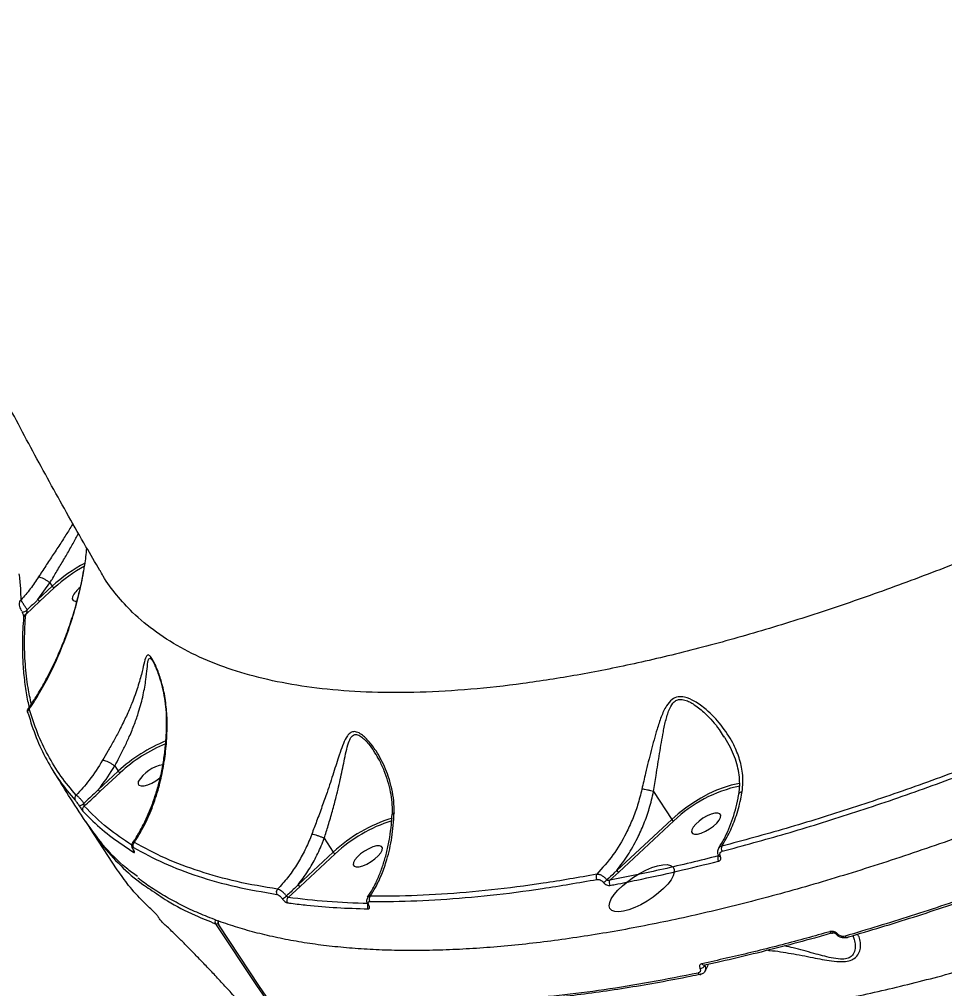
# Model space of a CAD drawing. Header units: millimetres. Extents: x -6901 to 7060, y -7557 to 6158.
# Drawn here: x 1697 to 1941.7, y -3014.3 to -2758.1 of the extents above; entities that cross this region are included whole.
import ezdxf

# ---------------------------------------------------------------- set-up
doc = ezdxf.new("R2010")
doc.units = ezdxf.units.MM
for name, color, linetype in [('DIKOM_ОБЪЕКТ', 7, 'Continuous'), ('DIKOM_РАЗМЕР_ЗОНА', 7, 'Continuous'), ('DIKOM_РАЗМЕР_ОБЪЕКТА', 7, 'Continuous')]:
    doc.layers.add(name, color=color, linetype=linetype)
doc.styles.add('style1', font='arial.ttf', dxfattribs={"width": 0.8})
doc.dimstyles.new('1-50', dxfattribs={"dimtxt": 300, "dimasz": 200, "dimexe": 100, "dimexo": 0, "dimgap": 100, "dimtad": 1, "dimtxsty": 'style1', "dimcen": 200, "dimclrd": 7, "dimclre": 7, "dimclrt": 7, "dimadec": 1, "dimazin": 2, "dimtfac": 1, "dimtmove": 0, "dimatfit": 2, "dimfxl": 0, "dimlwd": 25, "dimlwe": 18, "dimarcsym": 0})

# ---------------------------------------------------------------- blocks, each defined once
blk = doc.blocks.new('*D1')
at = {"layer": 'Defpoints', "color": 0, "transparency": 16777216}
for p in [(-4076.66, -462.32), (4983.51, -3127.59), (4983.51, -6854.07)]:
    blk.add_point(p, dxfattribs=at)
at = {"layer": 'DIKOM_РАЗМЕР_ОБЪЕКТА', "color": 7, "lineweight": 18, "transparency": 16777216}
for p, q in [((-4076.66, -462.32), (-4076.66, -6954.07)), ((4983.51, -3127.59), (4983.51, -6954.07))]:
    blk.add_line(p, q, dxfattribs=at)
at = {"layer": 'DIKOM_РАЗМЕР_ОБЪЕКТА', "color": 7, "lineweight": 25, "transparency": 16777216}
blk.add_line((-3876.66, -6854.07), (4783.51, -6854.07), dxfattribs=at)
at = {"layer": 'DIKOM_РАЗМЕР_ОБЪЕКТА', "color": 7, "transparency": 16777216}
for points in [[(-3876.66, -6820.74), (-3876.66, -6887.4), (-4076.66, -6854.07)], [(4783.51, -6820.74), (4783.51, -6887.4), (4983.51, -6854.07)]]:
    blk.add_solid(points, dxfattribs=at)
at = {"layer": 'DIKOM_РАЗМЕР_ОБЪЕКТА', "color": 7, "transparency": 16777216, "insert": (453.43, -6600.9), "char_height": 300, "attachment_point": 5, "style": 'style1'}
blk.add_mtext('9050', dxfattribs=at)
blk = doc.blocks.new('*D2')
at = {"layer": 'Defpoints', "color": 0, "transparency": 16777216}
for p in [(-1102.73, 4151.17), (-5819.23, -4492.42), (4721.24, -4492.42)]:
    blk.add_point(p, dxfattribs=at)
at = {"layer": 'DIKOM_РАЗМЕР_ОБЪЕКТА', "color": 7, "lineweight": 18, "transparency": 16777216}
for p, q in [((-1102.73, 4151.17), (-5919.23, 4151.17)), ((4721.24, -4492.42), (-5919.23, -4492.42))]:
    blk.add_line(p, q, dxfattribs=at)
at = {"layer": 'DIKOM_РАЗМЕР_ОБЪЕКТА', "color": 7, "lineweight": 25, "transparency": 16777216}
blk.add_line((-5819.23, 3951.17), (-5819.23, -4292.42), dxfattribs=at)
at = {"layer": 'DIKOM_РАЗМЕР_ОБЪЕКТА', "color": 7, "transparency": 16777216}
for points in [[(-5852.56, 3951.17), (-5785.89, 3951.17), (-5819.23, 4151.17)], [(-5852.56, -4292.42), (-5785.89, -4292.42), (-5819.23, -4492.42)]]:
    blk.add_solid(points, dxfattribs=at)
at = {"layer": 'DIKOM_РАЗМЕР_ОБЪЕКТА', "color": 7, "transparency": 16777216, "insert": (-6072.4, -170.63), "char_height": 300, "attachment_point": 5, "rotation": 90, "style": 'style1'}
blk.add_mtext('8650', dxfattribs=at)
blk = doc.blocks.new('*D3')
at = {"layer": 'Defpoints', "color": 0, "transparency": 16777216}
for p in [(-1553.27, 6158.28), (-6450.85, -6312.94), (5659.92, -6312.94)]:
    blk.add_point(p, dxfattribs=at)
at = {"layer": 'DIKOM_РАЗМЕР_ЗОНА', "color": 7, "lineweight": 18, "transparency": 16777216}
for p, q in [((-1553.27, 6158.28), (-6550.85, 6158.28)), ((5659.92, -6312.94), (-6550.85, -6312.94))]:
    blk.add_line(p, q, dxfattribs=at)
at = {"layer": 'DIKOM_РАЗМЕР_ЗОНА', "color": 7, "lineweight": 25, "transparency": 16777216}
blk.add_line((-6450.85, 5958.28), (-6450.85, -6112.94), dxfattribs=at)
at = {"layer": 'DIKOM_РАЗМЕР_ЗОНА', "color": 7, "transparency": 16777216}
for points in [[(-6484.18, 5958.28), (-6417.52, 5958.28), (-6450.85, 6158.28)], [(-6484.18, -6112.94), (-6417.52, -6112.94), (-6450.85, -6312.94)]]:
    blk.add_solid(points, dxfattribs=at)
at = {"layer": 'DIKOM_РАЗМЕР_ЗОНА', "color": 7, "transparency": 16777216, "insert": (-6704.02, -77.33), "char_height": 300, "attachment_point": 5, "rotation": 90, "style": 'style1'}
blk.add_mtext('12500', dxfattribs=at)
blk = doc.blocks.new('*D4')
at = {"layer": 'Defpoints', "color": 0, "transparency": 16777216}
for p in [(-5588.2, -1083.32), (7059.54, -2218.88), (7059.54, -7457.08)]:
    blk.add_point(p, dxfattribs=at)
at = {"layer": 'DIKOM_РАЗМЕР_ЗОНА', "color": 7, "lineweight": 18, "transparency": 16777216}
for p, q in [((-5588.2, -1083.32), (-5588.2, -7557.08)), ((7059.54, -2218.88), (7059.54, -7557.08))]:
    blk.add_line(p, q, dxfattribs=at)
at = {"layer": 'DIKOM_РАЗМЕР_ЗОНА', "color": 7, "lineweight": 25, "transparency": 16777216}
blk.add_line((-5388.2, -7457.08), (6859.54, -7457.08), dxfattribs=at)
at = {"layer": 'DIKOM_РАЗМЕР_ЗОНА', "color": 7, "transparency": 16777216}
for points in [[(-5388.2, -7423.74), (-5388.2, -7490.41), (-5588.2, -7457.08)], [(6859.54, -7423.74), (6859.54, -7490.41), (7059.54, -7457.08)]]:
    blk.add_solid(points, dxfattribs=at)
at = {"layer": 'DIKOM_РАЗМЕР_ЗОНА', "color": 7, "transparency": 16777216, "insert": (735.67, -7203.9), "char_height": 300, "attachment_point": 5, "style": 'style1'}
blk.add_mtext('12650', dxfattribs=at)

msp = doc.modelspace()

# ---------------------------------------------------------------- linework, layer by layer
at = {"layer": 'DIKOM_ОБЪЕКТ', "color": 7, "linetype": 'Continuous', "lineweight": 15}
for p, q in [((1701.943, -2911.468), (1705.134, -2907.038)), ((1705.726, -2907.949), (1701.943, -2911.468)), ((1702.468, -2911.879), (1706.251, -2908.36)), ((1705.134, -2907.038), (1705.132, -2907.035)), ((1705.134, -2907.038), (1705.726, -2907.949)), ((1698.706, -2915.36), (1702.468, -2911.879)), ((1697.771, -2914.734), (1697.775, -2914.674)), ((1732.25, -2927.642), (1732.338, -2927.78)), ((1883.208, -2947.56), (1883.355, -2947.794)), ((1790.813, -2951.626), (1790.99, -2951.875)), ((1723.166, -2956.828), (1717.896, -2961.73)), ((1722.262, -2955.436), (1722.259, -2955.433)), ((1722.262, -2955.436), (1723.166, -2956.828)), ((1718.421, -2962.141), (1723.69, -2957.239)), ((1864.768, -2962.194), (1869.56, -2969.57)), ((1869.56, -2969.57), (1855.028, -2983.088)), ((1722.928, -2982.884), (1715.64, -2971.843)), ((1855.553, -2983.499), (1870.084, -2969.98)), ((1777.674, -2974.549), (1780.065, -2978.229)), ((1780.065, -2978.229), (1770.737, -2986.906)), ((1771.262, -2987.317), (1780.589, -2978.639)), ((1881.953, -2979.13), (1881.88, -2979.228)), ((1853.214, -2985.661), (1855.553, -2983.499)), ((1768.123, -2990.217), (1771.262, -2987.317)), ((1789.245, -2992.084), (1789.25, -2992.092)), ((1878.237, -3008.098), (1878.232, -3008.098)), ((1877.186, -3010.56), (1877.237, -3010.547))]:
    msp.add_line(p, q, dxfattribs=at)
at = {"layer": 'DIKOM_ОБЪЕКТ', "color": 7, "linetype": 'Continuous', "lineweight": 15, "flags": 128}
for points in [[(1711.055, -2910.707), (1710.989, -2911.284), (1711.236, -2911.681), (1711.776, -2911.866), (1712.234, -2911.867)], [(1699.256, -2941.392), (1699.276, -2941.452), (1699.353, -2941.609)], [(1728.495, -2959.586), (1728.429, -2960.162), (1728.675, -2960.559), (1729.215, -2960.744), (1730.005, -2960.702), (1730.979, -2960.437), (1732.061, -2959.97), (1733.161, -2959.338), (1734.191, -2958.594), (1734.318, -2958.49)], [(1887.578, -2960.071), (1887.071, -2960.142), (1885.318, -2960.513), (1883.416, -2961.097), (1881.406, -2961.881), (1879.331, -2962.847), (1877.237, -2963.974), (1875.168, -2965.239), (1873.171, -2966.613), (1871.288, -2968.067), (1869.56, -2969.57)], [(1874.889, -2972.328), (1874.822, -2972.904), (1875.069, -2973.301), (1875.609, -2973.486), (1876.399, -2973.444), (1877.373, -2973.179), (1878.455, -2972.712), (1879.555, -2972.08), (1880.584, -2971.336), (1881.461, -2970.539), (1882.112, -2969.754), (1882.486, -2969.044), (1882.552, -2968.468), (1882.305, -2968.071), (1881.766, -2967.886), (1880.976, -2967.928), (1880.001, -2968.193), (1878.92, -2968.66), (1877.82, -2969.292), (1876.79, -2970.036), (1875.914, -2970.833), (1875.263, -2971.618), (1874.889, -2972.328)], [(1727.166, -2977.537), (1727.188, -2977.568), (1727.232, -2977.612)], [(1785.394, -2980.986), (1785.327, -2981.563), (1785.574, -2981.96), (1786.114, -2982.145), (1786.904, -2982.103), (1787.878, -2981.838), (1788.959, -2981.37), (1790.06, -2980.739), (1791.089, -2979.995), (1791.965, -2979.198), (1792.617, -2978.413), (1792.991, -2977.703), (1793.057, -2977.127), (1792.81, -2976.73), (1792.27, -2976.545), (1791.481, -2976.587), (1790.506, -2976.852), (1789.425, -2977.319), (1788.325, -2977.951), (1787.295, -2978.695), (1786.419, -2979.492), (1785.768, -2980.277), (1785.394, -2980.986)], [(1869.236, -2981.721), (1869.874, -2982.122), (1870.215, -2982.728), (1870.247, -2983.515), (1869.968, -2984.457), (1869.388, -2985.519), (1868.529, -2986.662), (1867.422, -2987.846), (1866.105, -2989.027), (1864.629, -2990.163), (1863.044, -2991.213), (1861.409, -2992.138), (1859.783, -2992.906), (1858.225, -2993.488), (1856.791, -2993.864), (1855.532, -2994.02), (1854.494, -2993.95), (1853.716, -2993.657), (1853.224, -2993.152), (1853.037, -2992.452), (1853.161, -2991.584), (1853.592, -2990.577), (1854.315, -2989.47), (1855.303, -2988.301), (1856.52, -2987.113), (1857.923, -2985.949), (1859.461, -2984.852), (1861.078, -2983.86), (1862.716, -2983.009), (1864.315, -2982.331), (1865.818, -2981.85), (1867.171, -2981.583), (1868.324, -2981.539), (1869.236, -2981.721)], [(1748.93, -2997.162), (1759.76, -3013.479), (1770.865, -3029.568)], [(1749.751, -2997.471), (1749.685, -2997.43), (1749.67, -2997.41)], [(1771.686, -3029.877), (1760.581, -3013.788), (1749.751, -2997.471)], [(1913.434, -2999.862), (1913.355, -2999.899), (1913.282, -2999.927), (1913.217, -2999.945), (1913.161, -2999.953), (1913.115, -2999.951), (1913.078, -2999.94), (1913.056, -2999.922)]]:
    msp.add_lwpolyline(points, dxfattribs=at)
at = {"layer": 'DIKOM_ОБЪЕКТ', "color": 7, "linetype": 'Continuous', "lineweight": 15}
for centre, radius, start, end in [((1734.857, -2939.835), 43.189, 118.26882, 132.41449), ((1734.581, -2939.405), 42.028, 118.85912, 132.38235), ((1706.495, -2907.508), 0.886, 209.87093, 254.02814), ((1716.963, -2913.657), 6.603, 125.76807, 153.46754), ((1697.881, -2912.314), 0.847, 117.37104, 173.40588), ((1702.711, -2911.028), 0.885, 209.8548, 254.05884), ((1697.722, -2912.728), 2.007, 271.41652, 313.59147), ((1699.086, -2916.147), 0.874, 115.77073, 173.13926), ((1700.151, -2941.149), 0.927, 121.06456, 195.21068), ((1751.902, -2988.16), 42.515, 112.24672, 132.52528), ((1751.56, -2987.623), 41.231, 112.58329, 132.52844), ((1723.934, -2956.387), 0.886, 209.86783, 254.02966), ((1736.315, -2964.044), 9.002, 98.24628, 150.31138), ((1718.665, -2961.289), 0.886, 209.86783, 254.02966), ((1894.601, -2995.323), 35.261, 101.48237, 134.05079), ((1712.642, -2964.016), 0.988, 124.92823, 210.11608), ((1712.47, -2963.636), 2.362, 278.74902, 313.99995), ((1714.718, -2966.9), 0.994, 122.72238, 210.1228), ((1807.554, -3007.787), 40.365, 107.21819, 132.92372), ((1870.328, -2969.129), 0.886, 209.86833, 254.02916), ((1807.196, -3007.199), 39.034, 107.41472, 132.97267), ((1728.105, -2976.462), 1.036, 128.36713, 210.19944), ((1728.086, -2977.749), 0.968, 167.90416, 211.65028), ((1884.022, -2977.238), 1.355, 155.18507, 214.28769), ((1780.833, -2977.787), 0.886, 209.86783, 254.02966), ((1883.045, -2979.848), 1.32, 152.00653, 214.73496), ((1882.307, -2978.87), 0.453, 219.03419, 285.74677), ((1850.823, -2984.738), 1.271, 149.36792, 213.50651), ((1855.797, -2982.647), 0.886, 209.86833, 254.02916), ((1771.505, -2986.465), 0.886, 209.86783, 254.02966), ((1850.173, -2983.337), 3.181, 294.19374, 315.36639), ((1854.268, -2986.346), 1.256, 147.01299, 213.9627), ((1766.099, -2988.811), 1.115, 135.24095, 211.08379), ((1765.669, -2987.726), 2.91, 287.36221, 314.08476), ((1768.884, -2991.033), 1.115, 132.98638, 211.26871), ((1790.704, -2990.635), 1.158, 139.33842, 211.80236), ((1790.235, -2992.614), 1.17, 150.67788, 211.55545), ((1789.512, -2991.916), 0.316, 214.00124, 264.17404), ((1749.819, -2996.615), 1.045, 151.63137, 211.58834), ((1749.08, -2996.255), 0.92, 260.58197, 299.03666), ((1750.508, -2996.865), 1, 143.08161, 213.05726), ((1750.642, -2996.923), 1.046, 152.05814, 211.60094), ((1911.962, -2998.989), 0.64, 204.79144, 277.44817), ((1916.005, -3000.168), 0.646, 205.11146, 275.97783), ((1915.96, -3000.431), 0.395, 286.50367, 325.35528), ((1877.021, -3007.384), 1.573, 270.62015, 332.74973), ((1878.145, -3007.437), 0.665, 206.7218, 278.76511), ((1877.119, -3009.885), 0.678, 207.38487, 275.6905)]:
    msp.add_arc(centre, radius, start, end, dxfattribs=at)
for points, knots in [([(1718.317, -2903.78), (1717.092, -2901.678), (1712.758, -2894.246), (1705.538, -2881.378), (1696.742, -2865.146), (1688.243, -2848.796), (1680.034, -2832.34), (1672.119, -2815.782), (1664.5, -2799.126), (1657.18, -2782.378), (1650.159, -2765.542), (1643.44, -2748.623), (1637.025, -2731.627), (1630.915, -2714.557), (1625.111, -2697.42), (1619.615, -2680.219), (1614.429, -2662.96), (1609.553, -2645.648), (1604.988, -2628.288), (1600.735, -2610.884), (1596.796, -2593.442), (1593.17, -2575.966), (1589.86, -2558.462), (1586.861, -2540.933), (1584.192, -2523.385), (1582.089, -2508.02), (1581.007, -2498.495), (1580.591, -2494.835)], [0, 0, 0, 0, 0.0165873, 0.0586667, 0.1007238, 0.1427437, 0.1847251, 0.2266671, 0.2685691, 0.3104302, 0.3522497, 0.3940271, 0.4357615, 0.4774528, 0.5191001, 0.5607036, 0.6022627, 0.6437776, 0.6852477, 0.7266731, 0.7680542, 0.8093912, 0.8506841, 0.8919335, 0.9331397, 0.9743032, 1, 1, 1, 1]), ([(1836.122, -3022.975), (1839.914, -3023.291), (1847.501, -3023.922), (1859.861, -3023.946), (1873.017, -3023.288), (1887.032, -3021.852), (1901.858, -3019.644), (1917.174, -3016.706), (1932.913, -3013.068), (1949.005, -3008.772), (1965.712, -3003.748), (1983, -2997.983), (2000.823, -2991.479), (2018.794, -2984.379), (2036.847, -2976.72), (2054.919, -2968.553), (2073.297, -2959.746), (2091.932, -2950.304), (2110.763, -2940.246), (2129.387, -2929.787), (2147.747, -2918.973), (2165.79, -2907.854), (2183.8, -2896.258), (2201.713, -2884.205), (2219.463, -2871.727), (2236.676, -2859.089), (2253.305, -2846.337), (2269.319, -2833.519), (2284.964, -2820.44), (2300.167, -2807.134), (2314.871, -2793.644), (2327.767, -2781.204), (2339.05, -2769.842), (2345.488, -2763.006), (2348.71, -2759.586)], [0, 0, 0, 0, 0.0311784, 0.0623809, 0.0935594, 0.1256442, 0.1577551, 0.1898399, 0.2210202, 0.2522243, 0.2834046, 0.3154897, 0.3476009, 0.379686, 0.410889, 0.4421158, 0.4733189, 0.5054256, 0.5375585, 0.5696654, 0.6009196, 0.6321978, 0.6634522, 0.69561, 0.727794, 0.7599519, 0.7912842, 0.8226406, 0.8539729, 0.8862089, 0.9184711, 0.9507073, 0.9753305, 1, 1, 1, 1]), ([(2092.255, -2826.44), (2086.935, -2829.732), (2076.289, -2836.319), (2060.189, -2845.768), (2044.045, -2854.873), (2027.67, -2863.696), (2011.1, -2872.204), (1994.373, -2880.362), (1977.76, -2888.032), (1960.833, -2895.399), (1943.654, -2902.386), (1926.294, -2908.923), (1909.115, -2914.853), (1892.185, -2920.13), (1875.573, -2924.719), (1859.664, -2928.515), (1844.496, -2931.525), (1830.088, -2933.777), (1816.188, -2935.309), (1802.869, -2936.086), (1790.193, -2936.086), (1778.449, -2935.31), (1767.656, -2933.781), (1757.807, -2931.539), (1748.735, -2928.546), (1740.505, -2924.78), (1733.172, -2920.232), (1727.291, -2915.361), (1722.713, -2910.309), (1719.875, -2906.579), (1718.639, -2904.255), (1718.371, -2903.749)], [0, 0, 0, 0, 0.0324341, 0.0649069, 0.0973797, 0.1298136, 0.1635776, 0.1973856, 0.2311934, 0.2649572, 0.3016685, 0.3384079, 0.375119, 0.4129025, 0.4507169, 0.4885003, 0.5250901, 0.561708, 0.5982978, 0.635955, 0.6736433, 0.7113004, 0.7478034, 0.7843345, 0.8208375, 0.8584041, 0.8960014, 0.9335681, 0.9627258, 0.9918837, 1, 1, 1, 1]), ([(1711.203, -2891.346), (1710.951, -2891.782), (1710.214, -2893.061), (1708.677, -2895.455), (1706.763, -2898.386), (1704.735, -2901.445), (1703.182, -2903.811), (1702.335, -2905.136), (1702.13, -2905.458)], [0, 0, 0, 0, 0.1050758, 0.3082184, 0.517022, 0.7208756, 0.9322892, 1, 1, 1, 1]), ([(1705.132, -2907.035), (1705.132, -2907.035), (1705.307, -2906.723), (1706.067, -2905.485), (1707.426, -2903.194), (1709.198, -2900.24), (1710.846, -2897.358), (1712.042, -2895.223), (1712.553, -2894.149), (1712.657, -2893.93)], [0, 0, 0, 0, 0.0000356, 0.0697556, 0.2871058, 0.5046713, 0.724128, 0.9437586, 1, 1, 1, 1]), ([(1714.075, -2903.78), (1714.171, -2903.297), (1714.551, -2901.395), (1714.744, -2899.379), (1714.887, -2897.876)], [0, 0, 0, 0, 0.2541643, 1, 1, 1, 1]), ([(1697.492, -2911.562), (1697.481, -2910.54), (1697.459, -2908.481), (1697.166, -2905.914), (1697.018, -2904.621)], [0, 0, 0, 0, 0.4964805, 1, 1, 1, 1]), ([(1702.13, -2905.458), (1701.418, -2906.533), (1699.988, -2908.692), (1698.326, -2910.603), (1697.492, -2911.562)], [0, 0, 0, 0, 0.4978729, 1, 1, 1, 1]), ([(1699.386, -2940.293), (1700.011, -2939.388), (1701.453, -2937.299), (1703.542, -2933.729), (1705.689, -2929.624), (1707.697, -2925.234), (1709.54, -2920.632), (1711.163, -2915.898), (1712.518, -2911.126), (1713.476, -2907.153), (1713.894, -2904.723), (1714.031, -2903.929)], [0, 0, 0, 0, 0.0917953, 0.2119254, 0.334175, 0.458564, 0.5851019, 0.7094511, 0.8291364, 0.944142, 1, 1, 1, 1]), ([(1699.672, -2940.355), (1700.623, -2938.905), (1702.572, -2935.933), (1705.217, -2931.029), (1707.677, -2925.732), (1709.877, -2920.107), (1711.732, -2914.294), (1713.166, -2908.861), (1713.801, -2905.31), (1714.075, -2903.78)], [0, 0, 0, 0, 0.1433319, 0.2937689, 0.4442041, 0.5971706, 0.7501242, 0.8922966, 1, 1, 1, 1]), ([(1702.13, -2905.458), (1702.154, -2905.46), (1702.253, -2905.47), (1702.542, -2905.529), (1703.073, -2905.713), (1703.794, -2906.075), (1704.525, -2906.534), (1704.93, -2906.868), (1705.132, -2907.035)], [0, 0, 0, 0, 0.0343175, 0.1365039, 0.3523856, 0.568248, 0.7841183, 1, 1, 1, 1]), ([(1697.674, -2914.532), (1697.621, -2914.433), (1697.465, -2914.138), (1697.265, -2913.586), (1697.076, -2912.921), (1697.053, -2912.504), (1697.041, -2912.28)], [0, 0, 0, 0, 0.1216257, 0.3634552, 0.6569971, 1, 1, 1, 1]), ([(1699.106, -2914.181), (1698.958, -2913.954), (1698.66, -2913.492), (1698.191, -2912.746), (1697.758, -2912.037), (1697.58, -2911.72), (1697.492, -2911.562)], [0, 0, 0, 0, 0.2146996, 0.4347967, 0.7188361, 1, 1, 1, 1]), ([(1701.943, -2911.468), (1701.724, -2911.682), (1700.785, -2912.594), (1699.834, -2913.493), (1699.106, -2914.181)], [0, 0, 0, 0, 0.2343013, 1, 1, 1, 1]), ([(1698.217, -2916.06), (1698.216, -2916.061), (1698.213, -2916.08), (1698.219, -2916.009), (1698.195, -2915.847), (1698.122, -2915.543), (1697.995, -2915.195), (1697.871, -2914.917), (1697.795, -2914.781), (1697.769, -2914.735)], [0, 0, 0, 0, 0.0073909, 0.1482055, 0.335509, 0.5785903, 0.7751538, 0.9238013, 1, 1, 1, 1]), ([(1699.717, -2940.049), (1699.58, -2939.483), (1699.095, -2937.469), (1698.546, -2933.85), (1698.067, -2929.203), (1697.891, -2924.402), (1697.937, -2920.023), (1698.161, -2917.185), (1698.251, -2916.045)], [0, 0, 0, 0, 0.0774767, 0.2755296, 0.4731768, 0.6702341, 0.8675604, 1, 1, 1, 1]), ([(1700.204, -2939.079), (1699.889, -2937.642), (1699.146, -2934.26), (1698.557, -2928.59), (1698.309, -2922.152), (1698.574, -2917.624), (1698.706, -2915.36)], [0, 0, 0, 0, 0.1970689, 0.4637343, 0.731868, 1, 1, 1, 1]), ([(1698.706, -2915.36), (1698.779, -2915.249), (1698.917, -2915.043), (1699.054, -2914.719), (1699.118, -2914.463), (1699.125, -2914.307), (1699.117, -2914.229), (1699.109, -2914.196), (1699.106, -2914.181)], [0, 0, 0, 0, 0.3482374, 0.6492002, 0.8445305, 0.9342132, 0.9696078, 1, 1, 1, 1]), ([(2064.696, -2921.05), (2062.858, -2922.026), (2057.685, -2924.77), (2049.176, -2929.138), (2039.19, -2934.156), (2029.246, -2939.012), (2019.37, -2943.702), (2009.568, -2948.222), (1999.836, -2952.574), (1990.169, -2956.761), (1980.564, -2960.785), (1971.019, -2964.645), (1961.531, -2968.345), (1952.098, -2971.883), (1942.717, -2975.262), (1933.389, -2978.479), (1924.138, -2981.528), (1915.003, -2984.394), (1906.016, -2987.067), (1897.188, -2989.544), (1888.514, -2991.826), (1879.99, -2993.917), (1871.614, -2995.815), (1863.381, -2997.523), (1855.291, -2999.04), (1847.342, -3000.367), (1839.53, -3001.503), (1831.854, -3002.449), (1824.33, -3003.202), (1816.986, -3003.759), (1809.851, -3004.117), (1802.939, -3004.275), (1796.247, -3004.234), (1789.773, -3003.994), (1783.513, -3003.556), (1777.466, -3002.919), (1771.631, -3002.083), (1766.006, -3001.047), (1760.589, -2999.811), (1755.38, -2998.374), (1750.387, -2996.738), (1745.623, -2994.908), (1741.114, -2992.888), (1736.863, -2990.689), (1732.898, -2988.294), (1730.056, -2986.398), (1728.618, -2985.241), (1728.327, -2985.007)], [0, 0, 0, 0, 0.01268, 0.0356735, 0.0587184, 0.081682, 0.1045318, 0.1272946, 0.149996, 0.1726622, 0.195319, 0.2179898, 0.2406946, 0.2634591, 0.2863093, 0.309271, 0.3323259, 0.3553455, 0.3782371, 0.4010343, 0.423763, 0.4464495, 0.4691198, 0.4917992, 0.5145057, 0.5372649, 0.5601027, 0.5830449, 0.6061038, 0.6291608, 0.6521084, 0.6749547, 0.697725, 0.7204449, 0.7431398, 0.7658351, 0.78855, 0.8113064, 0.8341286, 0.8570407, 0.8800656, 0.9031078, 0.926062, 0.948888, 0.9716085, 0.9942465, 1, 1, 1, 1]), ([(1736.091, -2942.717), (1735.988, -2941.165), (1735.784, -2938.061), (1734.873, -2933.936), (1733.907, -2930.897), (1733.093, -2928.897), (1732.407, -2927.488), (1731.693, -2926.385), (1731.015, -2925.934), (1730.464, -2926.58), (1729.966, -2928.403), (1729.309, -2931.355), (1728.25, -2935.001), (1726.822, -2938.925), (1725.185, -2942.623), (1723.629, -2945.767), (1722.003, -2948.774), (1720.472, -2951.468), (1719.494, -2953.151), (1719.04, -2953.933)], [0, 0, 0, 0, 0.0760749, 0.1521361, 0.2132062, 0.2445019, 0.275714, 0.3130133, 0.3506345, 0.401261, 0.475802, 0.5507641, 0.6417662, 0.7326373, 0.7938291, 0.8549374, 0.9055414, 0.9561018, 1, 1, 1, 1]), ([(1722.259, -2955.433), (1722.259, -2955.433), (1722.653, -2954.716), (1723.542, -2953.034), (1724.86, -2950.442), (1726.243, -2947.473), (1727.518, -2944.348), (1728.81, -2940.616), (1729.85, -2936.598), (1730.518, -2932.806), (1730.827, -2929.659), (1731.029, -2927.884), (1731.277, -2927.116), (1731.509, -2926.882), (1731.788, -2927.033), (1732.05, -2927.307), (1732.169, -2927.507), (1732.25, -2927.642)], [0, 0, 0, 0, 0.000017, 0.0614353, 0.1337799, 0.2061957, 0.2953608, 0.3846422, 0.5180049, 0.6515261, 0.7589069, 0.8655892, 0.899896, 0.9340742, 0.9750904, 0.9830859, 1, 1, 1, 1]), ([(1735.94, -2942.886), (1735.942, -2942.597), (1735.95, -2941.301), (1735.712, -2939.022), (1735.242, -2936.076), (1734.61, -2933.493), (1733.954, -2931.391), (1733.382, -2929.878), (1732.899, -2928.775), (1732.512, -2928.018), (1732.34, -2927.749), (1732.265, -2927.631)], [0, 0, 0, 0, 0.0480705, 0.2159535, 0.3879575, 0.5630013, 0.6865618, 0.7909981, 0.8767787, 0.9460167, 1, 1, 1, 1]), ([(1888.181, -2962.256), (1888.279, -2961.437), (1888.475, -2959.798), (1888.299, -2956.76), (1887.494, -2953.212), (1885.62, -2948.9), (1882.736, -2944.529), (1879.216, -2940.862), (1875.874, -2938.38), (1873.278, -2937.201), (1871.163, -2937.057), (1869.442, -2937.829), (1867.972, -2939.705), (1866.736, -2942.435), (1865.474, -2946.384), (1864.108, -2951.322), (1862.779, -2956.705), (1861.988, -2960.149), (1861.661, -2961.568)], [0, 0, 0, 0, 0.0404318, 0.0808831, 0.150957, 0.2211469, 0.3139212, 0.4066914, 0.4680977, 0.5184383, 0.5509389, 0.5857389, 0.6308303, 0.6892179, 0.7478302, 0.8412615, 0.9345784, 1, 1, 1, 1]), ([(1864.762, -2962.188), (1864.762, -2962.187), (1864.973, -2960.782), (1865.507, -2957.384), (1866.358, -2952.041), (1867.185, -2947.112), (1868.022, -2943.141), (1868.846, -2940.402), (1869.928, -2938.6), (1870.942, -2938.002), (1871.903, -2937.795), (1872.974, -2937.924), (1874.325, -2938.5), (1876.155, -2939.603), (1878.896, -2941.949), (1881.534, -2944.774), (1882.855, -2946.973), (1883.208, -2947.56)], [0, 0, 0, 0, 0.0000845, 0.0933779, 0.2251185, 0.3605188, 0.4414493, 0.5238046, 0.5833806, 0.6175151, 0.6276014, 0.6690019, 0.7022293, 0.7364117, 0.8217702, 0.9524303, 1, 1, 1, 1]), ([(1699.267, -2941.388), (1699.246, -2941.329), (1699.196, -2941.183), (1699.166, -2940.958), (1699.198, -2940.634), (1699.269, -2940.39), (1699.361, -2940.292), (1699.374, -2940.279)], [0, 0, 0, 0, 0.2107423, 0.5162957, 0.7427397, 0.9650561, 1, 1, 1, 1]), ([(1699.353, -2941.609), (1700.021, -2943.739), (1701.355, -2947.999), (1704.186, -2953.901), (1707.574, -2959.47), (1710.383, -2962.831), (1711.787, -2964.511)], [0, 0, 0, 0, 0.2490971, 0.4981928, 0.7490961, 1, 1, 1, 1]), ([(1699.672, -2940.355), (1699.639, -2940.332), (1699.487, -2940.23), (1699.433, -2940.268), (1699.391, -2940.298)], [0, 0, 0, 0, 0.2156404, 1, 1, 1, 1]), ([(1712.076, -2963.206), (1710.685, -2961.541), (1707.902, -2958.212), (1704.523, -2952.675), (1701.685, -2946.775), (1700.343, -2942.495), (1699.672, -2940.355)], [0, 0, 0, 0, 0.2490973, 0.498195, 0.7490982, 1, 1, 1, 1]), ([(1726.969, -2975.808), (1726.999, -2975.768), (1727.668, -2974.866), (1728.835, -2972.877), (1730.443, -2969.843), (1731.853, -2966.578), (1733.078, -2963.141), (1734.102, -2959.542), (1734.917, -2955.82), (1735.515, -2952.028), (1735.867, -2948.214), (1736.01, -2945.173), (1735.954, -2943.395), (1735.938, -2942.9)], [0, 0, 0, 0, 0.0050433, 0.1143089, 0.2233036, 0.3319552, 0.4401778, 0.5478981, 0.6549718, 0.7603504, 0.862669, 0.9618028, 1, 1, 1, 1]), ([(1727.462, -2975.65), (1728.33, -2974.249), (1730.064, -2971.449), (1732.219, -2966.565), (1733.906, -2961.463), (1735.113, -2956.189), (1735.858, -2950.942), (1736.142, -2946.408), (1736.103, -2943.633), (1736.091, -2942.717)], [0, 0, 0, 0, 0.1619222, 0.3238397, 0.493633, 0.6385905, 0.7839152, 0.9287397, 1, 1, 1, 1]), ([(1736.091, -2942.717), (1736.075, -2942.728), (1735.988, -2942.788), (1735.984, -2942.85), (1735.98, -2942.9)], [0, 0, 0, 0, 0.1780497, 1, 1, 1, 1]), ([(1796.165, -2967.882), (1796.153, -2966.806), (1796.13, -2964.652), (1795.463, -2960.714), (1794.018, -2956.176), (1791.792, -2951.962), (1789.77, -2949.227), (1788.329, -2947.74), (1787.131, -2946.803), (1785.928, -2946.297), (1784.885, -2946.433), (1784.091, -2947.048), (1783.283, -2948.215), (1782.477, -2950.038), (1781.442, -2953.11), (1780.144, -2957.19), (1778.623, -2961.857), (1777.089, -2966.185), (1775.71, -2969.916), (1774.799, -2972.332), (1774.369, -2973.472)], [0, 0, 0, 0, 0.0519291, 0.1038892, 0.1951549, 0.286404, 0.3437016, 0.373133, 0.4024724, 0.4366827, 0.4671112, 0.4969765, 0.5269688, 0.5808915, 0.6349551, 0.7265881, 0.8181324, 0.8810559, 0.9438921, 1, 1, 1, 1]), ([(1777.67, -2974.544), (1777.67, -2974.544), (1778.015, -2973.439), (1778.782, -2971.024), (1779.852, -2967.341), (1781.008, -2963.015), (1782.072, -2958.316), (1782.925, -2954.165), (1783.581, -2950.996), (1784.149, -2949.009), (1784.758, -2947.794), (1785.409, -2947.196), (1786.232, -2947.044), (1787.328, -2947.567), (1788.427, -2948.525), (1789.619, -2949.837), (1790.366, -2950.956), (1790.813, -2951.626)], [0, 0, 0, 0, 0.0000468, 0.0813771, 0.1738284, 0.2664016, 0.4014764, 0.5366579, 0.6145288, 0.6921701, 0.7435557, 0.7738226, 0.8135888, 0.8585609, 0.8989568, 0.9395406, 1, 1, 1, 1]), ([(1887.305, -2962.818), (1887.344, -2962.627), (1887.529, -2961.721), (1887.573, -2960.043), (1887.432, -2957.774), (1886.969, -2955.419), (1886.205, -2952.996), (1885.106, -2950.536), (1884.118, -2948.692), (1883.424, -2947.719), (1883.287, -2947.527)], [0, 0, 0, 0, 0.0357734, 0.1694963, 0.3115265, 0.4612018, 0.6181755, 0.7832313, 0.9573135, 1, 1, 1, 1]), ([(1795.659, -2968.268), (1795.674, -2968.067), (1795.753, -2966.984), (1795.617, -2964.991), (1795.243, -2962.273), (1794.552, -2959.497), (1793.567, -2956.682), (1792.377, -2954.138), (1791.433, -2952.428), (1790.919, -2951.716), (1790.84, -2951.607)], [0, 0, 0, 0, 0.0329691, 0.1781039, 0.331639, 0.4932815, 0.6619912, 0.8384785, 0.9752038, 1, 1, 1, 1]), ([(1719.04, -2953.933), (1717.911, -2955.752), (1715.829, -2959.105), (1713.254, -2961.918), (1712.076, -2963.206)], [0, 0, 0, 0, 0.5425508, 1, 1, 1, 1]), ([(1719.04, -2953.933), (1719.061, -2953.932), (1719.194, -2953.927), (1719.536, -2953.976), (1720.157, -2954.18), (1720.89, -2954.524), (1721.636, -2954.959), (1722.051, -2955.275), (1722.259, -2955.433)], [0, 0, 0, 0, 0.0319379, 0.2048596, 0.4036418, 0.6024218, 0.8012075, 1, 1, 1, 1]), ([(1953.032, -2953.848), (1947, -2956.115), (1934.935, -2960.648), (1917.198, -2966.647), (1899.735, -2972.093), (1888.44, -2975.144), (1882.793, -2976.669)], [0, 0, 0, 0, 0.2485974, 0.4971942, 0.7485973, 1, 1, 1, 1]), ([(1714.575, -2970.2), (1713.064, -2967.878), (1710.212, -2963.494), (1707.451, -2959.06), (1706.152, -2956.975)], [0, 0, 0, 0, 0.529768, 1, 1, 1, 1]), ([(1717.896, -2961.73), (1718.089, -2961.492), (1719.672, -2959.526), (1721.05, -2957.349), (1722.262, -2955.436)], [0, 0, 0, 0, 0.121424, 1, 1, 1, 1]), ([(1882.903, -2978.001), (1888.5, -2976.49), (1899.693, -2973.468), (1917.123, -2968.042), (1934.961, -2962.018), (1947.19, -2957.424), (1953.304, -2955.127)], [0, 0, 0, 0, 0.2485965, 0.497193, 0.7485969, 1, 1, 1, 1]), ([(1717.896, -2961.73), (1717.654, -2961.966), (1716.404, -2963.18), (1715.134, -2964.373), (1714.111, -2965.335)], [0, 0, 0, 0, 0.1941279, 1, 1, 1, 1]), ([(1714.181, -2966.063), (1715.348, -2964.986), (1716.764, -2963.678), (1718.173, -2962.371), (1718.421, -2962.141)], [0, 0, 0, 0, 0.8242755, 1, 1, 1, 1]), ([(1861.661, -2961.568), (1861.312, -2962.983), (1860.637, -2965.717), (1859.203, -2969.622), (1857.138, -2974.11), (1854.127, -2979.161), (1851.208, -2982.433), (1849.729, -2984.091)], [0, 0, 0, 0, 0.1647913, 0.3184406, 0.4735216, 0.7333074, 1, 1, 1, 1]), ([(1864.762, -2962.188), (1864.517, -2962.126), (1864.028, -2962.001), (1863.184, -2961.82), (1862.399, -2961.674), (1861.909, -2961.599), (1861.696, -2961.573), (1861.661, -2961.568)], [0, 0, 0, 0, 0.2440038, 0.4880004, 0.7319969, 0.9571108, 1, 1, 1, 1]), ([(1864.768, -2962.194), (1864.767, -2962.193), (1864.766, -2962.191), (1864.763, -2962.189), (1864.762, -2962.189), (1864.762, -2962.188)], [0, 0, 0, 0, 0.4983241, 0.9097483, 1, 1, 1, 1]), ([(1711.787, -2964.511), (1711.845, -2964.581), (1711.962, -2964.72), (1712.239, -2965.098), (1712.543, -2965.535), (1712.739, -2965.833), (1712.829, -2965.97)], [0, 0, 0, 0, 0.2632633, 0.5266676, 0.781355, 1, 1, 1, 1]), ([(1714.111, -2965.335), (1713.951, -2965.117), (1713.607, -2964.648), (1713.029, -2963.991), (1712.47, -2963.451), (1712.207, -2963.287), (1712.076, -2963.206)], [0, 0, 0, 0, 0.2241092, 0.4807278, 0.7415033, 1, 1, 1, 1]), ([(1855.028, -2983.088), (1856.025, -2981.765), (1858.032, -2979.101), (1860.385, -2974.902), (1862.254, -2970.734), (1863.727, -2966.598), (1864.414, -2963.691), (1864.768, -2962.194)], [0, 0, 0, 0, 0.2198955, 0.4427739, 0.6236735, 0.8062582, 1, 1, 1, 1]), ([(1881.978, -2977.141), (1881.995, -2977.118), (1882.528, -2976.381), (1883.446, -2974.705), (1884.698, -2972.115), (1885.761, -2969.298), (1886.615, -2966.303), (1887.13, -2964.126), (1887.297, -2962.922), (1887.313, -2962.808)], [0, 0, 0, 0, 0.0062571, 0.2012948, 0.3965106, 0.591548, 0.7860565, 0.9796831, 1, 1, 1, 1]), ([(1882.793, -2976.669), (1883.534, -2975.439), (1885.031, -2972.955), (1886.743, -2968.542), (1887.714, -2964.883), (1888.1, -2962.714), (1888.181, -2962.256)], [0, 0, 0, 0, 0.2991603, 0.6039907, 0.9163506, 1, 1, 1, 1]), ([(1887.369, -2962.817), (1887.378, -2962.752), (1887.4, -2962.578), (1887.69, -2962.401), (1887.996, -2962.296), (1888.147, -2962.263), (1888.181, -2962.256)], [0, 0, 0, 0, 0.2550784, 0.686052, 0.9282558, 1, 1, 1, 1]), ([(1712.829, -2965.97), (1712.919, -2966.107), (1713.111, -2966.4), (1713.411, -2966.828), (1713.684, -2967.197), (1713.8, -2967.331), (1713.858, -2967.398)], [0, 0, 0, 0, 0.2213911, 0.4744137, 0.7373165, 1, 1, 1, 1]), ([(1714.181, -2966.063), (1714.194, -2966.011), (1714.219, -2965.911), (1714.216, -2965.715), (1714.183, -2965.528), (1714.14, -2965.399), (1714.116, -2965.346), (1714.111, -2965.335)], [0, 0, 0, 0, 0.2945626, 0.5738437, 0.8143903, 0.9603172, 1, 1, 1, 1]), ([(1726.797, -2976.363), (1724.59, -2974.905), (1719.908, -2971.811), (1716.161, -2968.05), (1714.181, -2966.063)], [0, 0, 0, 0, 0.4714949, 1, 1, 1, 1]), ([(1713.858, -2967.398), (1714.027, -2967.578), (1714.871, -2968.477), (1717.306, -2970.891), (1721.441, -2974.453), (1725.32, -2976.988), (1727.262, -2978.257)], [0, 0, 0, 0, 0.0441435, 0.2207207, 0.6100158, 1, 1, 1, 1]), ([(1789.127, -2990.164), (1789.361, -2989.819), (1790.112, -2988.714), (1791.222, -2986.592), (1792.447, -2983.827), (1793.491, -2980.841), (1794.352, -2977.681), (1795.006, -2974.373), (1795.441, -2971.225), (1795.558, -2969.148), (1795.608, -2968.248)], [0, 0, 0, 0, 0.0624188, 0.1998233, 0.3381964, 0.4772997, 0.6167484, 0.7559396, 0.8943442, 1, 1, 1, 1]), ([(1789.826, -2989.881), (1790.301, -2989.12), (1791.424, -2987.318), (1792.925, -2984.106), (1794.452, -2979.745), (1795.706, -2974.372), (1796.011, -2970.064), (1796.165, -2967.882)], [0, 0, 0, 0, 0.1301651, 0.3081356, 0.4882739, 0.7408497, 1, 1, 1, 1]), ([(1796.165, -2967.882), (1796.148, -2967.889), (1795.974, -2967.953), (1795.745, -2968.073), (1795.726, -2968.205), (1795.718, -2968.258)], [0, 0, 0, 0, 0.061425, 0.6161271, 1, 1, 1, 1]), ([(1714.568, -2970.138), (1715.911, -2972.2), (1718.607, -2976.339), (1723.747, -2981.826), (1728.076, -2985.74), (1730.96, -2987.613), (1731.601, -2988.03)], [0, 0, 0, 0, 0.3028875, 0.6080777, 0.9129085, 1, 1, 1, 1]), ([(1728.298, -2984.671), (1727.309, -2983.955), (1723.846, -2981.448), (1719.189, -2976.664), (1716.087, -2972.233), (1714.636, -2970.161)], [0, 0, 0, 0, 0.1754684, 0.6143253, 1, 1, 1, 1]), ([(1774.369, -2973.472), (1774.25, -2973.784), (1773.643, -2975.379), (1772.371, -2978.181), (1770.346, -2981.726), (1768.01, -2985.066), (1766.211, -2987.036), (1765.307, -2988.026)], [0, 0, 0, 0, 0.0563927, 0.2882899, 0.5227687, 0.7600061, 1, 1, 1, 1]), ([(1770.737, -2986.906), (1771.631, -2985.711), (1773.364, -2983.391), (1775.533, -2979.552), (1776.896, -2976.584), (1777.548, -2974.878), (1777.674, -2974.549)], [0, 0, 0, 0, 0.3208271, 0.6223502, 0.9272285, 1, 1, 1, 1]), ([(1774.369, -2973.472), (1774.393, -2973.474), (1774.503, -2973.482), (1774.812, -2973.526), (1775.392, -2973.662), (1776.17, -2973.908), (1776.977, -2974.215), (1777.439, -2974.435), (1777.67, -2974.544)], [0, 0, 0, 0, 0.0350175, 0.1552448, 0.3664324, 0.577627, 0.7888083, 1, 1, 1, 1]), ([(1777.674, -2974.549), (1777.673, -2974.548), (1777.672, -2974.546), (1777.67, -2974.545), (1777.67, -2974.544)], [0, 0, 0, 0, 0.6754787, 1, 1, 1, 1]), ([(1727.167, -2977.538), (1727.165, -2977.534), (1727.05, -2977.351), (1726.909, -2977.052), (1726.777, -2976.656), (1726.782, -2976.247), (1726.857, -2975.951), (1726.961, -2975.837), (1726.978, -2975.818)], [0, 0, 0, 0, 0.0065454, 0.3146573, 0.5787582, 0.7787456, 0.9640333, 1, 1, 1, 1]), ([(1727.462, -2975.65), (1727.37, -2975.644), (1727.154, -2975.631), (1727.043, -2975.748), (1726.979, -2975.816)], [0, 0, 0, 0, 0.4237757, 1, 1, 1, 1]), ([(1727.232, -2977.612), (1727.174, -2977.506), (1727.056, -2977.294), (1726.981, -2977.073), (1726.984, -2976.937), (1727.067, -2976.911), (1727.169, -2976.963), (1727.21, -2976.983)], [0, 0, 0, 0, 0.1920708, 0.3835744, 0.5902132, 0.8340838, 1, 1, 1, 1]), ([(1727.303, -2977.805), (1727.303, -2977.806), (1727.305, -2977.815), (1727.293, -2977.777), (1727.255, -2977.694), (1727.196, -2977.59), (1727.165, -2977.536)], [0, 0, 0, 0, 0.0220036, 0.290256, 0.6321135, 1, 1, 1, 1]), ([(1727.21, -2976.983), (1729.846, -2978.416), (1735.119, -2981.282), (1744.219, -2984.697), (1754.112, -2987.508), (1761.467, -2988.761), (1765.144, -2989.387)], [0, 0, 0, 0, 0.2485954, 0.4971904, 0.7485949, 1, 1, 1, 1]), ([(1765.307, -2988.026), (1761.678, -2987.409), (1754.422, -2986.174), (1744.573, -2983.393), (1735.445, -2979.985), (1730.123, -2977.095), (1727.462, -2975.65)], [0, 0, 0, 0, 0.2485945, 0.4971895, 0.748595, 1, 1, 1, 1]), ([(1881.965, -2979.151), (1881.943, -2979.113), (1881.79, -2978.845), (1881.692, -2978.305), (1881.739, -2977.649), (1881.954, -2977.328), (1882.036, -2977.206)], [0, 0, 0, 0, 0.0620684, 0.4332032, 0.7841605, 1, 1, 1, 1]), ([(1882.793, -2976.669), (1882.747, -2976.682), (1882.496, -2976.752), (1882.197, -2976.9), (1882.081, -2977.128), (1882.05, -2977.188)], [0, 0, 0, 0, 0.1417756, 0.7734222, 1, 1, 1, 1]), ([(1987.193, -2975.2), (1981.058, -2977.659), (1968.789, -2982.577), (1950.688, -2989.176), (1932.822, -2995.235), (1921.221, -2998.706), (1915.42, -3000.442)], [0, 0, 0, 0, 0.248595, 0.49719, 0.7485952, 1, 1, 1, 1]), ([(1916.285, -3000.656), (1922.007, -2998.945), (1933.452, -2995.522), (1951.204, -2989.511), (1969.326, -2982.915), (1981.705, -2977.955), (1987.895, -2975.474)], [0, 0, 0, 0, 0.2485952, 0.49719, 0.7485947, 1, 1, 1, 1]), ([(1727.262, -2978.257), (1727.303, -2978.279), (1727.407, -2978.335), (1727.49, -2978.307), (1727.49, -2978.165), (1727.412, -2977.937), (1727.292, -2977.721), (1727.232, -2977.612)], [0, 0, 0, 0, 0.16551, 0.4120416, 0.6200534, 0.8097012, 1, 1, 1, 1]), ([(1881.88, -2979.228), (1877.002, -2980.438), (1867.235, -2982.86), (1857.891, -2984.727), (1853.214, -2985.661)], [0, 0, 0, 0, 0.4994497, 1, 1, 1, 1]), ([(1881.987, -2979.237), (1881.987, -2979.24), (1881.986, -2979.248), (1881.981, -2979.201), (1881.956, -2979.157), (1881.953, -2979.152)], [0, 0, 0, 0, 0.3700625, 0.9273638, 1, 1, 1, 1]), ([(1881.96, -2980.6), (1881.989, -2980.592), (1882.142, -2980.548), (1882.374, -2980.401), (1882.552, -2980.098), (1882.587, -2979.716), (1882.483, -2979.442), (1882.43, -2979.306)], [0, 0, 0, 0, 0.054605, 0.2913532, 0.5278433, 0.7639592, 1, 1, 1, 1]), ([(1882.43, -2979.306), (1882.377, -2979.168), (1882.272, -2978.892), (1882.308, -2978.508), (1882.488, -2978.202), (1882.721, -2978.054), (1882.875, -2978.009), (1882.903, -2978.001)], [0, 0, 0, 0, 0.2364331, 0.4729374, 0.7098706, 0.9468278, 1, 1, 1, 1]), ([(1853.226, -2987.048), (1853.698, -2986.957), (1856.058, -2986.503), (1861.94, -2985.314), (1870.992, -2983.332), (1878.303, -2981.511), (1881.96, -2980.6)], [0, 0, 0, 0, 0.0507666, 0.2538466, 0.6266953, 1, 1, 1, 1]), ([(1732.598, -2993.974), (1732.411, -2993.807), (1731.477, -2992.97), (1729.147, -2990.727), (1725.992, -2987.273), (1723.911, -2984.275), (1722.94, -2982.876)], [0, 0, 0, 0, 0.0500012, 0.2500135, 0.650091, 1, 1, 1, 1]), ([(1849.729, -2984.091), (1844.961, -2984.927), (1835.427, -2986.6), (1821.746, -2988.332), (1808.568, -2989.473), (1797.979, -2989.913), (1791.893, -2989.889), (1789.826, -2989.881)], [0, 0, 0, 0, 0.2203105, 0.4406213, 0.6630839, 0.8855459, 1, 1, 1, 1]), ([(1852.436, -2985.572), (1852.412, -2985.543), (1852.219, -2985.307), (1851.778, -2984.88), (1851.073, -2984.409), (1850.34, -2984.107), (1849.932, -2984.096), (1849.729, -2984.091)], [0, 0, 0, 0, 0.0333575, 0.2664502, 0.508277, 0.7552795, 1, 1, 1, 1]), ([(1855.028, -2983.088), (1854.809, -2983.302), (1853.951, -2984.136), (1853.083, -2984.96), (1852.436, -2985.572)], [0, 0, 0, 0, 0.2563666, 1, 1, 1, 1]), ([(1770.737, -2986.906), (1770.517, -2987.12), (1769.512, -2988.1), (1768.492, -2989.063), (1767.694, -2989.816)], [0, 0, 0, 0, 0.2185519, 1, 1, 1, 1]), ([(1789.72, -2991.245), (1791.793, -2991.253), (1797.854, -2991.278), (1808.383, -2990.842), (1821.54, -2989.711), (1835.288, -2987.978), (1844.938, -2986.286), (1849.763, -2985.44)], [0, 0, 0, 0, 0.1144545, 0.3347647, 0.5550752, 0.7775381, 1, 1, 1, 1]), ([(1849.763, -2985.44), (1849.897, -2985.43), (1850.166, -2985.41), (1850.636, -2985.56), (1851.078, -2985.824), (1851.347, -2986.079), (1851.462, -2986.221), (1851.476, -2986.239)], [0, 0, 0, 0, 0.247868, 0.4958939, 0.7364593, 0.9670419, 1, 1, 1, 1]), ([(1851.476, -2986.239), (1851.49, -2986.256), (1851.606, -2986.4), (1851.88, -2986.659), (1852.333, -2986.928), (1852.813, -2987.08), (1853.088, -2987.058), (1853.226, -2987.048)], [0, 0, 0, 0, 0.0299143, 0.2617776, 0.5039319, 0.752018, 1, 1, 1, 1]), ([(1853.214, -2985.661), (1853.145, -2985.687), (1853.011, -2985.736), (1852.794, -2985.743), (1852.609, -2985.7), (1852.501, -2985.635), (1852.454, -2985.591), (1852.441, -2985.578), (1852.436, -2985.572)], [0, 0, 0, 0, 0.272562, 0.5325958, 0.7667564, 0.9319647, 0.9741891, 1, 1, 1, 1]), ([(1731.601, -2988.03), (1733.112, -2989.078), (1736.756, -2991.606), (1742.608, -2994.603), (1747.099, -2996.421), (1748.93, -2997.162)], [0, 0, 0, 0, 0.29575, 0.7130329, 1, 1, 1, 1]), ([(1765.144, -2989.387), (1765.238, -2989.413), (1765.425, -2989.464), (1765.784, -2989.702), (1766.149, -2990.028), (1766.4, -2990.316), (1766.518, -2990.476), (1766.538, -2990.504)], [0, 0, 0, 0, 0.2378229, 0.4755372, 0.7135193, 0.9515167, 1, 1, 1, 1]), ([(1767.694, -2989.816), (1767.66, -2989.772), (1767.457, -2989.511), (1767.028, -2989.044), (1766.403, -2988.519), (1765.789, -2988.141), (1765.468, -2988.064), (1765.307, -2988.026)], [0, 0, 0, 0, 0.0485428, 0.2867369, 0.5247096, 0.7622817, 1, 1, 1, 1]), ([(1768.123, -2990.217), (1768.095, -2990.206), (1768.039, -2990.183), (1767.929, -2990.095), (1767.816, -2989.98), (1767.738, -2989.88), (1767.7, -2989.826), (1767.694, -2989.816)], [0, 0, 0, 0, 0.2385418, 0.4770376, 0.7149759, 0.9522367, 1, 1, 1, 1]), ([(1789.38, -2991.828), (1785.687, -2991.703), (1778.292, -2991.453), (1771.515, -2990.629), (1768.123, -2990.217)], [0, 0, 0, 0, 0.499449, 1, 1, 1, 1]), ([(1789.25, -2992.082), (1789.233, -2992.052), (1789.078, -2991.79), (1788.946, -2991.323), (1788.937, -2990.702), (1789.114, -2990.381), (1789.191, -2990.241)], [0, 0, 0, 0, 0.04944, 0.4416125, 0.7568341, 1, 1, 1, 1]), ([(1789.826, -2989.881), (1789.769, -2989.89), (1789.54, -2989.926), (1789.303, -2990.022), (1789.23, -2990.191), (1789.218, -2990.219)], [0, 0, 0, 0, 0.2159582, 0.868425, 1, 1, 1, 1]), ([(1766.538, -2990.504), (1766.557, -2990.53), (1766.675, -2990.689), (1766.924, -2990.976), (1767.288, -2991.3), (1767.647, -2991.536), (1767.836, -2991.586), (1767.931, -2991.611)], [0, 0, 0, 0, 0.0479158, 0.2856393, 0.5236272, 0.7617751, 1, 1, 1, 1]), ([(1767.931, -2991.611), (1768.271, -2991.658), (1769.971, -2991.888), (1774.246, -2992.389), (1780.926, -2992.962), (1786.466, -2993.138), (1789.238, -2993.227)], [0, 0, 0, 0, 0.0507678, 0.2538537, 0.6266988, 1, 1, 1, 1]), ([(1789.305, -2992.228), (1789.305, -2992.224), (1789.304, -2992.218), (1789.269, -2992.125), (1789.217, -2992.029), (1789.176, -2991.967), (1789.167, -2991.954)], [0, 0, 0, 0, 0.2752055, 0.5782541, 0.9094443, 1, 1, 1, 1]), ([(1789.238, -2993.227), (1789.27, -2993.226), (1789.4, -2993.222), (1789.57, -2993.14), (1789.671, -2992.919), (1789.652, -2992.608), (1789.537, -2992.356), (1789.48, -2992.23)], [0, 0, 0, 0, 0.0795948, 0.3194737, 0.5498, 0.7748563, 1, 1, 1, 1]), ([(1789.48, -2992.23), (1789.423, -2992.105), (1789.309, -2991.856), (1789.291, -2991.549), (1789.392, -2991.332), (1789.561, -2991.25), (1789.689, -2991.246), (1789.72, -2991.245)], [0, 0, 0, 0, 0.226334, 0.4527031, 0.6823459, 0.920747, 1, 1, 1, 1]), ([(1733.832, -2995.472), (1733.808, -2995.438), (1733.703, -2995.288), (1733.483, -2994.991), (1733.167, -2994.59), (1732.839, -2994.207), (1732.68, -2994.054), (1732.598, -2993.974)], [0, 0, 0, 0, 0.0490636, 0.2178921, 0.4266674, 0.7022457, 1, 1, 1, 1]), ([(1735.111, -2997.023), (1735.018, -2996.932), (1734.835, -2996.751), (1734.485, -2996.339), (1734.136, -2995.897), (1733.931, -2995.609), (1733.832, -2995.472)], [0, 0, 0, 0, 0.2974696, 0.5890311, 0.8028433, 1, 1, 1, 1]), ([(1739.818, -3001.558), (1738.943, -3000.695), (1737.181, -2998.956), (1735.804, -2997.67), (1735.111, -2997.023)], [0, 0, 0, 0, 0.4964941, 1, 1, 1, 1]), ([(1911.38, -2999.258), (1910.868, -2999.403), (1908.306, -3000.131), (1901.276, -3002.067), (1890.414, -3004.873), (1881.841, -3006.781), (1877.551, -3007.736)], [0, 0, 0, 0, 0.0441423, 0.2207214, 0.6100164, 1, 1, 1, 1]), ([(1912.054, -2999.602), (1910.487, -3000.052), (1905.954, -3001.352), (1898.598, -3003.301), (1890.004, -3005.442), (1883.22, -3007.031), (1879.353, -3007.842), (1878.243, -3008.075)], [0, 0, 0, 0, 0.1348084, 0.3898062, 0.644183, 0.8978453, 1, 1, 1, 1]), ([(1894.974, -3004.182), (1895.162, -3004.194), (1897.142, -3004.323), (1901.152, -3005.005), (1905.8, -3005.885), (1909.374, -3006.591), (1911.951, -3007.016), (1914.394, -3007.238), (1916.476, -3007.029), (1918.108, -3006.314), (1919.106, -3005.072), (1919.553, -3003.569), (1919.523, -3002.047), (1919.244, -3000.795), (1918.821, -3000.163), (1918.665, -2999.928)], [0, 0, 0, 0, 0.0148926, 0.1566357, 0.298344, 0.3596435, 0.4208313, 0.4901312, 0.5456936, 0.6013088, 0.6829431, 0.7669607, 0.8511813, 0.9447022, 1, 1, 1, 1]), ([(1917.42, -3000.309), (1917.567, -3000.644), (1917.917, -3001.444), (1918.147, -3002.886), (1918.012, -3004.448), (1917.329, -3005.74), (1915.95, -3006.447), (1914.064, -3006.571), (1911.824, -3006.214), (1909.449, -3005.642), (1906.087, -3004.718), (1902.725, -3003.75), (1900.221, -3003.203), (1899.481, -3003.042)], [0, 0, 0, 0, 0.0758429, 0.1811081, 0.2860724, 0.3831649, 0.4466324, 0.5099149, 0.5917944, 0.6674467, 0.7432664, 0.9241621, 1, 1, 1, 1]), ([(1913.434, -2999.862), (1913.311, -2999.744), (1913.067, -2999.508), (1912.56, -2999.277), (1912, -2999.166), (1911.6, -2999.198), (1911.403, -2999.252), (1911.38, -2999.258)], [0, 0, 0, 0, 0.2147626, 0.4259221, 0.6817005, 0.9641573, 1, 1, 1, 1]), ([(1913.055, -2999.922), (1913.054, -2999.92), (1913.038, -2999.899), (1912.985, -2999.849), (1912.89, -2999.777), (1912.751, -2999.699), (1912.559, -2999.629), (1912.323, -2999.589), (1912.132, -2999.599), (1912.064, -2999.622), (1912.045, -2999.629)], [0, 0, 0, 0, 0.0076529, 0.0801778, 0.1579819, 0.2686312, 0.4166494, 0.6232237, 0.8955319, 1, 1, 1, 1]), ([(1916.069, -3000.796), (1916.005, -3000.818), (1915.668, -3000.936), (1915.005, -3000.94), (1914.162, -3000.736), (1913.483, -3000.378), (1913.192, -3000.037), (1913.079, -2999.905)], [0, 0, 0, 0, 0.0653138, 0.3468204, 0.6022137, 0.8454437, 1, 1, 1, 1]), ([(1915.42, -3000.442), (1915.209, -3000.48), (1914.837, -3000.547), (1914.262, -3000.423), (1913.782, -3000.201), (1913.55, -2999.976), (1913.434, -2999.862)], [0, 0, 0, 0, 0.3291982, 0.579747, 0.7885766, 1, 1, 1, 1]), ([(1778.086, -3045.68), (1776.863, -3044.041), (1774.397, -3040.736), (1770.867, -3036.249), (1767.725, -3032.368), (1765.017, -3029.098), (1762.256, -3025.836), (1759.487, -3022.631), (1756.758, -3019.534), (1754.064, -3016.532), (1751.406, -3013.623), (1748.83, -3010.854), (1746.383, -3008.265), (1744.059, -3005.849), (1741.843, -3003.582), (1740.493, -3002.233), (1739.818, -3001.558)], [0, 0, 0, 0, 0.1013042, 0.2043244, 0.2695476, 0.3347706, 0.401877, 0.4689836, 0.5343964, 0.5998087, 0.6671315, 0.7344529, 0.7998921, 0.8653309, 0.9326655, 1, 1, 1, 1]), ([(1877.551, -3007.736), (1877.512, -3007.745), (1877.345, -3007.787), (1877.108, -3007.931), (1876.933, -3008.216), (1876.893, -3008.568), (1876.99, -3008.828), (1877.038, -3008.958)], [0, 0, 0, 0, 0.0733348, 0.3225096, 0.555032, 0.7773946, 1, 1, 1, 1]), ([(1878.499, -3009.461), (1878.513, -3009.439), (1878.629, -3009.247), (1878.642, -3008.771), (1878.494, -3008.328), (1878.42, -3008.105)], [0, 0, 0, 0, 0.0613977, 0.5266029, 1, 1, 1, 1]), ([(1879.26, -3007.86), (1879.225, -3007.914), (1878.946, -3008.348), (1878.716, -3008.947), (1878.514, -3009.471)], [0, 0, 0, 0, 0.1265411, 1, 1, 1, 1]), ([(1876.517, -3010.197), (1872.292, -3011.043), (1863.841, -3012.733), (1851.619, -3014.683), (1839.716, -3016.237), (1832.131, -3016.869), (1828.339, -3017.185)], [0, 0, 0, 0, 0.2490965, 0.4981931, 0.749097, 1, 1, 1, 1]), ([(1877.229, -3010.508), (1876.312, -3010.704), (1872.611, -3011.495), (1866.278, -3012.684), (1858.237, -3014.074), (1850.365, -3015.257), (1842.661, -3016.244), (1835.535, -3017.008), (1831.067, -3017.349), (1829.037, -3017.504)], [0, 0, 0, 0, 0.0534209, 0.2155113, 0.3777312, 0.540047, 0.7024227, 0.86482, 1, 1, 1, 1]), ([(1877.038, -3008.958), (1877.087, -3009.089), (1877.185, -3009.351), (1877.145, -3009.708), (1876.969, -3009.998), (1876.728, -3010.145), (1876.556, -3010.188), (1876.517, -3010.197)], [0, 0, 0, 0, 0.2211262, 0.4418731, 0.6744879, 0.9251385, 1, 1, 1, 1]), ([(1878.504, -3009.464), (1878.412, -3009.652), (1878.218, -3010.047), (1877.719, -3010.42), (1877.338, -3010.502), (1877.181, -3010.535)], [0, 0, 0, 0, 0.3487356, 0.7329064, 1, 1, 1, 1])]:
    msp.add_open_spline(points, degree=3, knots=knots, dxfattribs=at)

# ---------------------------------------------------------------- dimensions: what is measured, and where the dimension line sits
at = {"layer": 'DIKOM_РАЗМЕР_ЗОНА'}
dim = msp.add_linear_dim(base=(-6450.85, -6312.937), p1=(-1553.272, 6158.285), p2=(5659.925, -6312.937), angle=90, text='12500', dimstyle='1-50', dxfattribs=at)
dim.commit()
dim.dimension.update_dxf_attribs({"geometry": '*D3', "text_midpoint": (-6450.85, -77.326), "dimtype": 160})
dim = msp.add_linear_dim(base=(7059.538, -7457.077), p1=(-5588.199, -1083.325), p2=(7059.538, -2218.883), text='12650', dimstyle='1-50', dxfattribs=at)
dim.commit()
dim.dimension.update_dxf_attribs({"geometry": '*D4', "text_midpoint": (735.669, -7457.077), "dimtype": 160})
at = {"layer": 'DIKOM_РАЗМЕР_ОБЪЕКТА'}
dim = msp.add_linear_dim(base=(-5819.225, -4492.425), p1=(-1102.732, 4151.169), p2=(4721.24, -4492.425), angle=90, text='8650', dimstyle='1-50', dxfattribs=at)
dim.commit()
dim.dimension.update_dxf_attribs({"geometry": '*D2', "text_midpoint": (-5819.225, -170.628), "dimtype": 160})
dim = msp.add_linear_dim(base=(4983.514, -6854.07), p1=(-4076.663, -462.325), p2=(4983.514, -3127.595), text='9050', dimstyle='1-50', dxfattribs=at)
dim.commit()
dim.dimension.update_dxf_attribs({"geometry": '*D1', "text_midpoint": (453.425, -6854.07), "dimtype": 160})

doc.saveas('drawing.dxf')
